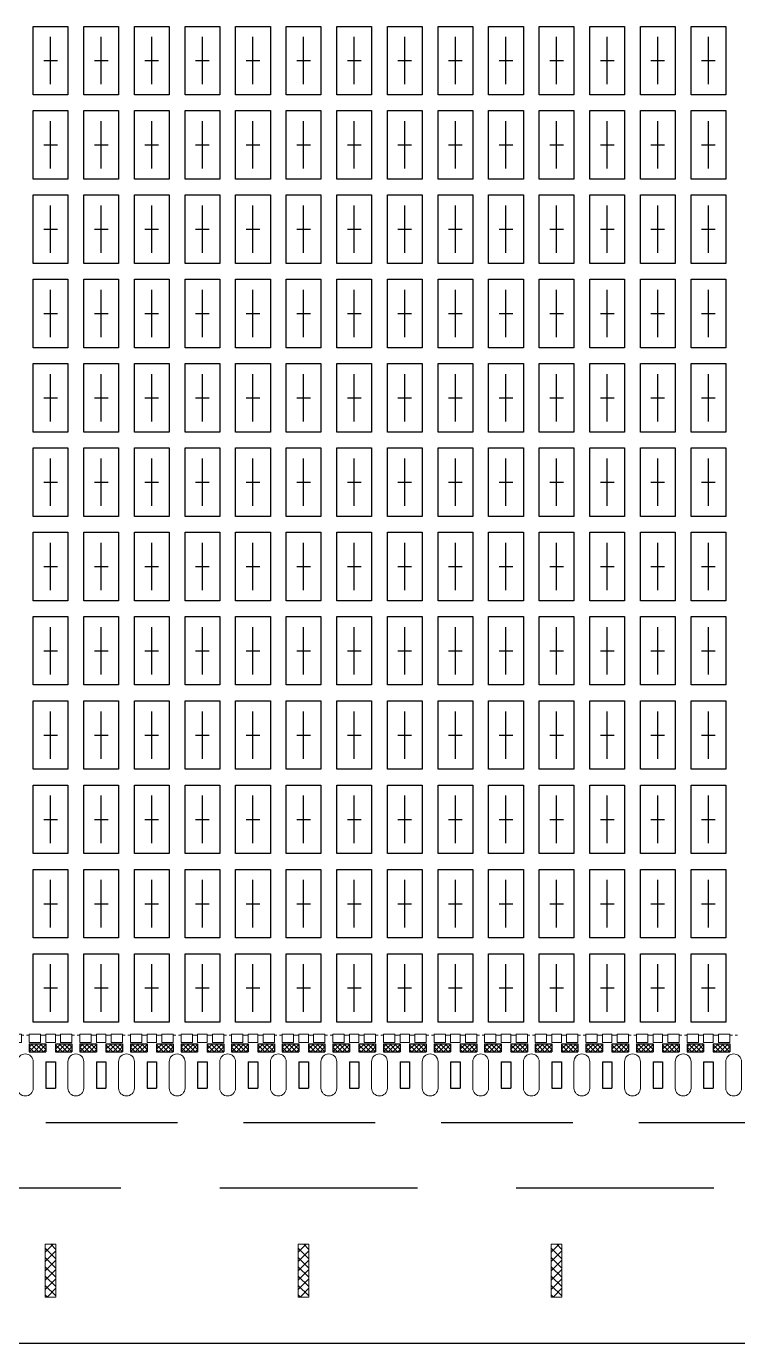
# Model space of a CAD drawing. Extents: x 741 to 839, y -25 to 98.
# Drawn here: x 793.53 to 807.03, y 21.76 to 46.76 of the extents above; entities that cross this region are included whole.
import ezdxf

# ---------------------------------------------------------------- set-up
doc = ezdxf.new("R2010")
doc.units = 0
for name, pattern in [('CENTER2', [28.575, 19.05, -3.175, 3.175, -3.175]), ('HIDDEN', [0.375, 0.25, -0.125]), ('HIDDEN2', [4.7625, 3.175, -1.5875])]:
    doc.linetypes.add(name, pattern=pattern)
for name, color, linetype in [('1D', 4, 'Continuous'), ('Half top', 6, 'Continuous'), ('pkg', 2, 'Continuous'), ('PLATING', 3, 'Continuous'), ('中心线', 1, 'CENTER2')]:
    doc.layers.add(name, color=color, linetype=linetype)
doc.layers.add('top', color=7, linetype='Continuous', lineweight=25)
doc.layers.add('标注线', color=3, linetype='Continuous', lineweight=9)

# ---------------------------------------------------------------- blocks, each defined once
blk = doc.blocks.new('*U13')
at = {"layer": 'pkg'}
blk.add_lwpolyline([(-0.33, -0.65), (-0.33, 0.65), (0.33, 0.65), (0.33, -0.65)], close=True, dxfattribs=at)
at = {"layer": '中心线'}
for p, q in [((0, -0.45), (0, 0.45)), ((-0.13, 0), (0.13, 0))]:
    blk.add_line(p, q, dxfattribs=at)
blk = doc.blocks.new('*U12')
at = {"layer": '标注线', "color": 0, "linetype": 'ByBlock', "lineweight": -2}
for p in [(27.84, 17.6), (28.8, 17.6), (29.76, 17.6), (30.72, 17.6), (31.68, 17.6), (32.64, 17.6), (33.6, 17.6), (34.56, 17.6), (35.52, 17.6), (36.48, 17.6), (37.44, 17.6), (38.4, 17.6), (39.36, 17.6), (40.32, 17.6), (27.84, 16), (28.8, 16), (29.76, 16), (30.72, 16), (31.68, 16), (32.64, 16), (33.6, 16), (34.56, 16), (35.52, 16), (36.48, 16), (37.44, 16), (38.4, 16), (39.36, 16), (40.32, 16), (27.84, 14.4), (28.8, 14.4), (29.76, 14.4), (30.72, 14.4), (31.68, 14.4), (32.64, 14.4), (33.6, 14.4), (34.56, 14.4), (35.52, 14.4), (36.48, 14.4), (37.44, 14.4), (38.4, 14.4), (39.36, 14.4), (40.32, 14.4), (27.84, 12.8), (28.8, 12.8), (29.76, 12.8), (30.72, 12.8), (31.68, 12.8), (32.64, 12.8), (33.6, 12.8), (34.56, 12.8), (35.52, 12.8), (36.48, 12.8), (37.44, 12.8), (38.4, 12.8), (39.36, 12.8), (40.32, 12.8), (27.84, 11.2), (28.8, 11.2), (29.76, 11.2), (30.72, 11.2), (31.68, 11.2), (32.64, 11.2), (33.6, 11.2), (34.56, 11.2), (35.52, 11.2), (36.48, 11.2), (37.44, 11.2), (38.4, 11.2), (39.36, 11.2), (40.32, 11.2), (27.84, 9.6), (28.8, 9.6), (29.76, 9.6), (30.72, 9.6), (31.68, 9.6), (32.64, 9.6), (33.6, 9.6), (34.56, 9.6), (35.52, 9.6), (36.48, 9.6), (37.44, 9.6), (38.4, 9.6), (39.36, 9.6), (40.32, 9.6), (27.84, 8), (28.8, 8), (29.76, 8), (30.72, 8), (31.68, 8), (32.64, 8), (33.6, 8), (34.56, 8), (35.52, 8), (36.48, 8), (37.44, 8), (38.4, 8), (39.36, 8), (40.32, 8), (27.84, 6.4), (28.8, 6.4), (29.76, 6.4), (30.72, 6.4), (31.68, 6.4), (32.64, 6.4), (33.6, 6.4), (34.56, 6.4), (35.52, 6.4), (36.48, 6.4), (37.44, 6.4), (38.4, 6.4), (39.36, 6.4), (40.32, 6.4), (27.84, 4.8), (28.8, 4.8), (29.76, 4.8), (30.72, 4.8), (31.68, 4.8), (32.64, 4.8), (33.6, 4.8), (34.56, 4.8), (35.52, 4.8), (36.48, 4.8), (37.44, 4.8), (38.4, 4.8), (39.36, 4.8), (40.32, 4.8), (27.84, 3.2), (28.8, 3.2), (29.76, 3.2), (30.72, 3.2), (31.68, 3.2), (32.64, 3.2), (33.6, 3.2), (34.56, 3.2), (35.52, 3.2), (36.48, 3.2), (37.44, 3.2), (38.4, 3.2), (39.36, 3.2), (40.32, 3.2), (27.84, 1.6), (28.8, 1.6), (29.76, 1.6), (30.72, 1.6), (31.68, 1.6), (32.64, 1.6), (33.6, 1.6), (34.56, 1.6), (35.52, 1.6), (36.48, 1.6), (37.44, 1.6), (38.4, 1.6), (39.36, 1.6), (40.32, 1.6), (27.84, 0), (28.8, 0), (29.76, 0), (30.72, 0), (31.68, 0), (32.64, 0), (33.6, 0), (34.56, 0), (35.52, 0), (36.48, 0), (37.44, 0), (38.4, 0), (39.36, 0), (40.32, 0)]:
    blk.add_blockref('*U13', p, dxfattribs=at)
blk = doc.blocks.new('*U14')
at = {"lineweight": 5}
for p, q in [((-0.15, 0.25), (-0.15, -0.25)), ((0.15, -0.25), (0.15, 0.25)), ((0.15, 0.184), (0.15, -0.091))]:
    blk.add_line(p, q, dxfattribs=at)
for centre, start, end in [((0, 0.25), 0, 180), ((0, -0.25), 180, 0)]:
    blk.add_arc(centre, 0.15, start, end, dxfattribs=at)
blk = doc.blocks.new('*U15')
at = {"color": 0, "linetype": 'ByBlock', "lineweight": -2}
for p in [(27.84, 0), (28.8, 0), (29.76, 0), (30.72, 0), (31.68, 0), (32.64, 0), (33.6, 0), (34.56, 0), (35.52, 0), (36.48, 0), (37.44, 0), (38.4, 0), (39.36, 0), (40.32, 0), (41.28, 0)]:
    blk.add_blockref('*U14', p, dxfattribs=at)
blk = doc.blocks.new('*U16')
at = {"color": 7}
for p, q in [((-0.09, 0.25), (-0.09, -0.25)), ((-0.09, 0.25), (0.09, 0.25)), ((0.09, 0.25), (0.09, -0.25)), ((-0.09, -0.25), (0.09, -0.25))]:
    blk.add_line(p, q, dxfattribs=at)
blk = doc.blocks.new('*U17')
at = {"color": 0, "linetype": 'ByBlock', "lineweight": -2}
for p in [(27.84, 0), (28.8, 0), (29.76, 0), (30.72, 0), (31.68, 0), (32.64, 0), (33.6, 0), (34.56, 0), (35.52, 0), (36.48, 0), (37.44, 0), (38.4, 0), (39.36, 0), (40.32, 0)]:
    blk.add_blockref('*U16', p, dxfattribs=at)
blk = doc.blocks.new('*U75')
at = {"lineweight": 15}
for p, q in [((-0.48, 0.08), (-0.48, -0.08)), ((-0.48, 0.08), (-0.265, 0.08)), ((-0.48, 0.08), (-0.265, 0.08)), ((-0.48, 0.08), (-0.265, 0.08)), ((-0.265, 0.08), (-0.265, -0.08)), ((-0.165, -0.08), (-0.165, 0.08)), ((-0.165, 0.08), (0.015, 0.08)), ((0.015, 0.08), (0.015, -0.08)), ((0.115, 0.08), (0.33, 0.08)), ((0.115, 0.08), (0.115, -0.08)), ((0.115, 0.08), (0.33, 0.08)), ((0.115, 0.08), (0.33, 0.08)), ((0.33, 0.08), (0.33, -0.08)), ((-0.48, -0.08), (-0.265, -0.08)), ((-0.165, -0.08), (0.015, -0.08)), ((0.115, -0.08), (0.33, -0.08))]:
    blk.add_line(p, q, dxfattribs=at)
at = {"color": 4, "linetype": 'HIDDEN2', "lineweight": 15, "ltscale": 0.01}
for p, q in [((-0.265, 0.06), (-0.165, 0.06)), ((0.015, 0.06), (0.115, 0.06)), ((0.33, 0.06), (0.38, 0.06)), ((0.43, 0.06), (0.48, 0.06))]:
    blk.add_line(p, q, dxfattribs=at)
blk = doc.blocks.new('*U76')
at = {"color": 0, "linetype": 'ByBlock', "lineweight": -2, "transparency": 16777216}
for p in [(26.88, 0), (27.84, 0), (28.8, 0), (29.76, 0), (30.72, 0), (31.68, 0), (32.64, 0), (33.6, 0), (34.56, 0), (35.52, 0), (36.48, 0), (37.44, 0), (38.4, 0), (39.36, 0), (40.32, 0)]:
    blk.add_blockref('*U75', p, dxfattribs=at)

msp = doc.modelspace()

# ---------------------------------------------------------------- hatches: boundary and pattern name
at = {"layer": 'PLATING'}
h = msp.add_hatch(dxfattribs=at)
h.set_pattern_fill('ANSI37', color=256, scale=0.02)
h.set_pattern_definition([(45, (27.84, 0), (-0.0449012806, 0.0449012806), []), (135, (27.84, 0), (-0.0449012806, -0.0449012806), [])])
h.paths.add_polyline_path([(793.9018, 27.4507), (793.5868, 27.4507), (793.5868, 27.3007), (793.9018, 27.3007)])
h.paths.add_polyline_path([(794.3968, 27.4507), (794.0818, 27.4507), (794.0818, 27.3007), (794.3968, 27.3007)])
h = msp.add_hatch(dxfattribs=at)
h.set_pattern_fill('ANSI37', color=256, scale=0.02)
h.set_pattern_definition([(45, (28.8, 0), (-0.0449012806, 0.0449012806), []), (135, (28.8, 0), (-0.0449012806, -0.0449012806), [])])
h.paths.add_polyline_path([(794.8618, 27.4507), (794.5468, 27.4507), (794.5468, 27.3007), (794.8618, 27.3007)])
h.paths.add_polyline_path([(795.3568, 27.4507), (795.0418, 27.4507), (795.0418, 27.3007), (795.3568, 27.3007)])
h = msp.add_hatch(dxfattribs=at)
h.set_pattern_fill('ANSI37', color=256, scale=0.02)
h.set_pattern_definition([(45, (29.76, 0), (-0.0449012806, 0.0449012806), []), (135, (29.76, 0), (-0.0449012806, -0.0449012806), [])])
h.paths.add_polyline_path([(795.8218, 27.4507), (795.5068, 27.4507), (795.5068, 27.3007), (795.8218, 27.3007)])
h.paths.add_polyline_path([(796.3168, 27.4507), (796.0018, 27.4507), (796.0018, 27.3007), (796.3168, 27.3007)])
h = msp.add_hatch(dxfattribs=at)
h.set_pattern_fill('ANSI37', color=256, scale=0.02)
h.set_pattern_definition([(45, (30.72, 0), (-0.0449012806, 0.0449012806), []), (135, (30.72, 0), (-0.0449012806, -0.0449012806), [])])
h.paths.add_polyline_path([(796.7818, 27.4507), (796.4668, 27.4507), (796.4668, 27.3007), (796.7818, 27.3007)])
h.paths.add_polyline_path([(797.2768, 27.4507), (796.9618, 27.4507), (796.9618, 27.3007), (797.2768, 27.3007)])
h = msp.add_hatch(dxfattribs=at)
h.set_pattern_fill('ANSI37', color=256, scale=0.02)
h.set_pattern_definition([(45, (31.68, 0), (-0.0449012806, 0.0449012806), []), (135, (31.68, 0), (-0.0449012806, -0.0449012806), [])])
h.paths.add_polyline_path([(797.7418, 27.4507), (797.4268, 27.4507), (797.4268, 27.3007), (797.7418, 27.3007)])
h.paths.add_polyline_path([(798.2368, 27.4507), (797.9218, 27.4507), (797.9218, 27.3007), (798.2368, 27.3007)])
h = msp.add_hatch(dxfattribs=at)
h.set_pattern_fill('ANSI37', color=256, scale=0.02)
h.set_pattern_definition([(45, (32.64, 0), (-0.0449012806, 0.0449012806), []), (135, (32.64, 0), (-0.0449012806, -0.0449012806), [])])
h.paths.add_polyline_path([(798.7018, 27.4507), (798.3868, 27.4507), (798.3868, 27.3007), (798.7018, 27.3007)])
h.paths.add_polyline_path([(799.1968, 27.4507), (798.8818, 27.4507), (798.8818, 27.3007), (799.1968, 27.3007)])
h = msp.add_hatch(dxfattribs=at)
h.set_pattern_fill('ANSI37', color=256, scale=0.02)
h.set_pattern_definition([(45, (33.6, 0), (-0.0449012806, 0.0449012806), []), (135, (33.6, 0), (-0.0449012806, -0.0449012806), [])])
h.paths.add_polyline_path([(799.6618, 27.4507), (799.3468, 27.4507), (799.3468, 27.3007), (799.6618, 27.3007)])
h.paths.add_polyline_path([(800.1568, 27.4507), (799.8418, 27.4507), (799.8418, 27.3007), (800.1568, 27.3007)])
h = msp.add_hatch(dxfattribs=at)
h.set_pattern_fill('ANSI37', color=256, scale=0.02)
h.set_pattern_definition([(45, (34.56, 0), (-0.0449012806, 0.0449012806), []), (135, (34.56, 0), (-0.0449012806, -0.0449012806), [])])
h.paths.add_polyline_path([(800.6218, 27.4507), (800.3068, 27.4507), (800.3068, 27.3007), (800.6218, 27.3007)])
h.paths.add_polyline_path([(801.1168, 27.4507), (800.8018, 27.4507), (800.8018, 27.3007), (801.1168, 27.3007)])
h = msp.add_hatch(dxfattribs=at)
h.set_pattern_fill('ANSI37', color=256, scale=0.02)
h.set_pattern_definition([(45, (35.52, 0), (-0.0449012806, 0.0449012806), []), (135, (35.52, 0), (-0.0449012806, -0.0449012806), [])])
h.paths.add_polyline_path([(801.5818, 27.4507), (801.2668, 27.4507), (801.2668, 27.3007), (801.5818, 27.3007)])
h.paths.add_polyline_path([(802.0768, 27.4507), (801.7618, 27.4507), (801.7618, 27.3007), (802.0768, 27.3007)])
h = msp.add_hatch(dxfattribs=at)
h.set_pattern_fill('ANSI37', color=256, scale=0.02)
h.set_pattern_definition([(45, (36.48, 0), (-0.0449012806, 0.0449012806), []), (135, (36.48, 0), (-0.0449012806, -0.0449012806), [])])
h.paths.add_polyline_path([(802.5418, 27.4507), (802.2268, 27.4507), (802.2268, 27.3007), (802.5418, 27.3007)])
h.paths.add_polyline_path([(803.0368, 27.4507), (802.7218, 27.4507), (802.7218, 27.3007), (803.0368, 27.3007)])
h = msp.add_hatch(dxfattribs=at)
h.set_pattern_fill('ANSI37', color=256, scale=0.02)
h.set_pattern_definition([(45, (37.44, 0), (-0.0449012806, 0.0449012806), []), (135, (37.44, 0), (-0.0449012806, -0.0449012806), [])])
h.paths.add_polyline_path([(803.5018, 27.4507), (803.1868, 27.4507), (803.1868, 27.3007), (803.5018, 27.3007)])
h.paths.add_polyline_path([(803.9968, 27.4507), (803.6818, 27.4507), (803.6818, 27.3007), (803.9968, 27.3007)])
h = msp.add_hatch(dxfattribs=at)
h.set_pattern_fill('ANSI37', color=256, scale=0.02)
h.set_pattern_definition([(45, (38.4, 0), (-0.0449012806, 0.0449012806), []), (135, (38.4, 0), (-0.0449012806, -0.0449012806), [])])
h.paths.add_polyline_path([(804.4618, 27.4507), (804.1468, 27.4507), (804.1468, 27.3007), (804.4618, 27.3007)])
h.paths.add_polyline_path([(804.9568, 27.4507), (804.6418, 27.4507), (804.6418, 27.3007), (804.9568, 27.3007)])
h = msp.add_hatch(dxfattribs=at)
h.set_pattern_fill('ANSI37', color=256, scale=0.02)
h.set_pattern_definition([(45, (39.36, 0), (-0.0449012806, 0.0449012806), []), (135, (39.36, 0), (-0.0449012806, -0.0449012806), [])])
h.paths.add_polyline_path([(805.4218, 27.4507), (805.1068, 27.4507), (805.1068, 27.3007), (805.4218, 27.3007)])
h.paths.add_polyline_path([(805.9168, 27.4507), (805.6018, 27.4507), (805.6018, 27.3007), (805.9168, 27.3007)])
h = msp.add_hatch(dxfattribs=at)
h.set_pattern_fill('ANSI37', color=256, scale=0.02)
h.set_pattern_definition([(45, (40.32, 0), (-0.0449012806, 0.0449012806), []), (135, (40.32, 0), (-0.0449012806, -0.0449012806), [])])
h.paths.add_polyline_path([(806.3818, 27.4507), (806.0668, 27.4507), (806.0668, 27.3007), (806.3818, 27.3007)])
h.paths.add_polyline_path([(806.8768, 27.4507), (806.5618, 27.4507), (806.5618, 27.3007), (806.8768, 27.3007)])

# ---------------------------------------------------------------- linework, layer by layer
at = {"layer": '1D', "linetype": 'HIDDEN', "ltscale": 10}
msp.add_line((763.9018, 25.9607, 0.1909), (821.2018, 25.9607, 0.1909), dxfattribs=at)
at = {"layer": '1D', "color": 2, "linetype": 'HIDDEN', "ltscale": 15}
msp.add_line((823.4518, 24.7107, 0.1909), (757.7018, 24.7107, 0.1909), dxfattribs=at)
at = {"layer": 'Half top', "lineweight": 5}
for p, q in [((793.8918, 23.4962, 0.1909), (794.0413, 23.6457, 0.1909)), ((793.8918, 23.6457, 0.1909), (794.0918, 23.6457, 0.1909)), ((793.8918, 22.6457, 0.1909), (793.8918, 23.6457, 0.1909)), ((794.0918, 23.373, 0.1909), (793.8918, 23.573, 0.1909)), ((793.8918, 23.3194, 0.1909), (794.0918, 23.5194, 0.1909)), ((794.0918, 23.5497, 0.1909), (793.9958, 23.6457, 0.1909)), ((794.0918, 23.6457, 0.1909), (794.0918, 22.6457, 0.1909)), ((798.6918, 23.4962, 0.1909), (798.8413, 23.6457, 0.1909)), ((798.6918, 23.6457, 0.1909), (798.8918, 23.6457, 0.1909)), ((798.6918, 22.6457, 0.1909), (798.6918, 23.6457, 0.1909)), ((798.8918, 23.373, 0.1909), (798.6918, 23.573, 0.1909)), ((798.6918, 23.3194, 0.1909), (798.8918, 23.5194, 0.1909)), ((798.8918, 23.5497, 0.1909), (798.7958, 23.6457, 0.1909)), ((798.8918, 23.6457, 0.1909), (798.8918, 22.6457, 0.1909)), ((803.4918, 23.4962, 0.1909), (803.6413, 23.6457, 0.1909)), ((803.4918, 23.6457, 0.1909), (803.6918, 23.6457, 0.1909)), ((803.4918, 22.6457, 0.1909), (803.4918, 23.6457, 0.1909)), ((803.6918, 23.373, 0.1909), (803.4918, 23.573, 0.1909)), ((803.4918, 23.3194, 0.1909), (803.6918, 23.5194, 0.1909)), ((803.6918, 23.5497, 0.1909), (803.5958, 23.6457, 0.1909)), ((803.6918, 23.6457, 0.1909), (803.6918, 22.6457, 0.1909)), ((794.0918, 23.1962, 0.1909), (793.8918, 23.3962, 0.1909)), ((793.8918, 23.1426, 0.1909), (794.0918, 23.3426, 0.1909)), ((798.8918, 23.1962, 0.1909), (798.6918, 23.3962, 0.1909)), ((798.6918, 23.1426, 0.1909), (798.8918, 23.3426, 0.1909)), ((803.6918, 23.1962, 0.1909), (803.4918, 23.3962, 0.1909)), ((803.4918, 23.1426, 0.1909), (803.6918, 23.3426, 0.1909)), ((794.0918, 23.0194, 0.1909), (793.8918, 23.2194, 0.1909)), ((793.8918, 22.9658, 0.1909), (794.0918, 23.1658, 0.1909)), ((794.0918, 22.8426, 0.1909), (793.8918, 23.0426, 0.1909)), ((798.8918, 23.0194, 0.1909), (798.6918, 23.2194, 0.1909)), ((798.6918, 22.9658, 0.1909), (798.8918, 23.1658, 0.1909)), ((798.8918, 22.8426, 0.1909), (798.6918, 23.0426, 0.1909)), ((803.6918, 23.0194, 0.1909), (803.4918, 23.2194, 0.1909)), ((803.4918, 22.9658, 0.1909), (803.6918, 23.1658, 0.1909)), ((803.6918, 22.8426, 0.1909), (803.4918, 23.0426, 0.1909)), ((793.8918, 22.7891, 0.1909), (794.0918, 22.9891, 0.1909)), ((794.0918, 22.6659, 0.1909), (793.8918, 22.8659, 0.1909)), ((793.9252, 22.6457, 0.1909), (794.0918, 22.8123, 0.1909)), ((798.6918, 22.7891, 0.1909), (798.8918, 22.9891, 0.1909)), ((798.8918, 22.6659, 0.1909), (798.6918, 22.8659, 0.1909)), ((798.7252, 22.6457, 0.1909), (798.8918, 22.8123, 0.1909)), ((803.4918, 22.7891, 0.1909), (803.6918, 22.9891, 0.1909)), ((803.6918, 22.6659, 0.1909), (803.4918, 22.8659, 0.1909)), ((803.5252, 22.6457, 0.1909), (803.6918, 22.8123, 0.1909)), ((793.9352, 22.6457, 0.1909), (793.8918, 22.6891, 0.1909)), ((794.0918, 22.6457, 0.1909), (793.8918, 22.6457, 0.1909)), ((798.7352, 22.6457, 0.1909), (798.6918, 22.6891, 0.1909)), ((798.8918, 22.6457, 0.1909), (798.6918, 22.6457, 0.1909)), ((803.5352, 22.6457, 0.1909), (803.4918, 22.6891, 0.1909)), ((803.6918, 22.6457, 0.1909), (803.4918, 22.6457, 0.1909))]:
    msp.add_line(p, q, dxfattribs=at)
at = {"layer": 'PLATING'}
for p, q in [((793.5868, 27.4507, 0.1909), (793.9018, 27.4507, 0.1909)), ((793.5868, 27.4507, 0.1909), (793.5868, 27.3007, 0.1909)), ((793.5868, 27.3007, 0.1909), (793.9018, 27.3007, 0.1909)), ((794.0818, 27.4507, 0.1909), (794.3968, 27.4507, 0.1909)), ((794.0818, 27.3007, 0.1909), (794.3968, 27.3007, 0.1909)), ((794.3968, 27.4507, 0.1909), (794.3968, 27.3007, 0.1909)), ((794.5468, 27.4507, 0.1909), (794.8618, 27.4507, 0.1909)), ((794.5468, 27.4507, 0.1909), (794.5468, 27.3007, 0.1909)), ((794.5468, 27.3007, 0.1909), (794.8618, 27.3007, 0.1909)), ((795.0418, 27.4507, 0.1909), (795.3568, 27.4507, 0.1909)), ((795.0418, 27.3007, 0.1909), (795.3568, 27.3007, 0.1909)), ((795.3568, 27.4507, 0.1909), (795.3568, 27.3007, 0.1909)), ((795.5068, 27.4507, 0.1909), (795.8218, 27.4507, 0.1909)), ((795.5068, 27.4507, 0.1909), (795.5068, 27.3007, 0.1909)), ((795.5068, 27.3007, 0.1909), (795.8218, 27.3007, 0.1909)), ((796.0018, 27.4507, 0.1909), (796.3168, 27.4507, 0.1909)), ((796.0018, 27.3007, 0.1909), (796.3168, 27.3007, 0.1909)), ((796.3168, 27.4507, 0.1909), (796.3168, 27.3007, 0.1909)), ((796.4668, 27.4507, 0.1909), (796.7818, 27.4507, 0.1909)), ((796.4668, 27.4507, 0.1909), (796.4668, 27.3007, 0.1909)), ((796.4668, 27.3007, 0.1909), (796.7818, 27.3007, 0.1909)), ((796.9618, 27.4507, 0.1909), (797.2768, 27.4507, 0.1909)), ((796.9618, 27.3007, 0.1909), (797.2768, 27.3007, 0.1909)), ((797.2768, 27.4507, 0.1909), (797.2768, 27.3007, 0.1909)), ((797.4268, 27.4507, 0.1909), (797.7418, 27.4507, 0.1909)), ((797.4268, 27.4507, 0.1909), (797.4268, 27.3007, 0.1909)), ((797.4268, 27.3007, 0.1909), (797.7418, 27.3007, 0.1909)), ((797.9218, 27.4507, 0.1909), (798.2368, 27.4507, 0.1909)), ((797.9218, 27.3007, 0.1909), (798.2368, 27.3007, 0.1909)), ((798.2368, 27.4507, 0.1909), (798.2368, 27.3007, 0.1909)), ((798.3868, 27.4507, 0.1909), (798.7018, 27.4507, 0.1909)), ((798.3868, 27.4507, 0.1909), (798.3868, 27.3007, 0.1909)), ((798.3868, 27.3007, 0.1909), (798.7018, 27.3007, 0.1909)), ((798.8818, 27.4507, 0.1909), (799.1968, 27.4507, 0.1909)), ((798.8818, 27.3007, 0.1909), (799.1968, 27.3007, 0.1909)), ((799.1968, 27.4507, 0.1909), (799.1968, 27.3007, 0.1909)), ((799.3468, 27.4507, 0.1909), (799.6618, 27.4507, 0.1909)), ((799.3468, 27.4507, 0.1909), (799.3468, 27.3007, 0.1909)), ((799.3468, 27.3007, 0.1909), (799.6618, 27.3007, 0.1909)), ((799.8418, 27.4507, 0.1909), (800.1568, 27.4507, 0.1909)), ((799.8418, 27.3007, 0.1909), (800.1568, 27.3007, 0.1909)), ((800.1568, 27.4507, 0.1909), (800.1568, 27.3007, 0.1909)), ((800.3068, 27.4507, 0.1909), (800.6218, 27.4507, 0.1909)), ((800.3068, 27.4507, 0.1909), (800.3068, 27.3007, 0.1909)), ((800.3068, 27.3007, 0.1909), (800.6218, 27.3007, 0.1909)), ((800.8018, 27.4507, 0.1909), (801.1168, 27.4507, 0.1909)), ((800.8018, 27.3007, 0.1909), (801.1168, 27.3007, 0.1909)), ((801.1168, 27.4507, 0.1909), (801.1168, 27.3007, 0.1909)), ((801.2668, 27.4507, 0.1909), (801.5818, 27.4507, 0.1909)), ((801.2668, 27.4507, 0.1909), (801.2668, 27.3007, 0.1909)), ((801.2668, 27.3007, 0.1909), (801.5818, 27.3007, 0.1909)), ((801.7618, 27.4507, 0.1909), (802.0768, 27.4507, 0.1909)), ((801.7618, 27.3007, 0.1909), (802.0768, 27.3007, 0.1909)), ((802.0768, 27.4507, 0.1909), (802.0768, 27.3007, 0.1909)), ((802.2268, 27.4507, 0.1909), (802.5418, 27.4507, 0.1909)), ((802.2268, 27.4507, 0.1909), (802.2268, 27.3007, 0.1909)), ((802.2268, 27.3007, 0.1909), (802.5418, 27.3007, 0.1909)), ((802.7218, 27.4507, 0.1909), (803.0368, 27.4507, 0.1909)), ((802.7218, 27.3007, 0.1909), (803.0368, 27.3007, 0.1909)), ((803.0368, 27.4507, 0.1909), (803.0368, 27.3007, 0.1909)), ((803.1868, 27.4507, 0.1909), (803.5018, 27.4507, 0.1909)), ((803.1868, 27.4507, 0.1909), (803.1868, 27.3007, 0.1909)), ((803.1868, 27.3007, 0.1909), (803.5018, 27.3007, 0.1909)), ((803.6818, 27.4507, 0.1909), (803.9968, 27.4507, 0.1909)), ((803.6818, 27.3007, 0.1909), (803.9968, 27.3007, 0.1909)), ((803.9968, 27.4507, 0.1909), (803.9968, 27.3007, 0.1909)), ((804.1468, 27.4507, 0.1909), (804.4618, 27.4507, 0.1909)), ((804.1468, 27.4507, 0.1909), (804.1468, 27.3007, 0.1909)), ((804.1468, 27.3007, 0.1909), (804.4618, 27.3007, 0.1909)), ((804.6418, 27.4507, 0.1909), (804.9568, 27.4507, 0.1909)), ((804.6418, 27.3007, 0.1909), (804.9568, 27.3007, 0.1909)), ((804.9568, 27.4507, 0.1909), (804.9568, 27.3007, 0.1909)), ((805.1068, 27.4507, 0.1909), (805.4218, 27.4507, 0.1909)), ((805.1068, 27.4507, 0.1909), (805.1068, 27.3007, 0.1909)), ((805.1068, 27.3007, 0.1909), (805.4218, 27.3007, 0.1909)), ((805.6018, 27.4507, 0.1909), (805.9168, 27.4507, 0.1909)), ((805.6018, 27.3007, 0.1909), (805.9168, 27.3007, 0.1909)), ((805.9168, 27.4507, 0.1909), (805.9168, 27.3007, 0.1909)), ((806.0668, 27.4507, 0.1909), (806.3818, 27.4507, 0.1909)), ((806.0668, 27.4507, 0.1909), (806.0668, 27.3007, 0.1909)), ((806.0668, 27.3007, 0.1909), (806.3818, 27.3007, 0.1909)), ((806.5618, 27.4507, 0.1909), (806.8768, 27.4507, 0.1909)), ((806.5618, 27.3007, 0.1909), (806.8768, 27.3007, 0.1909)), ((806.8768, 27.4507, 0.1909), (806.8768, 27.3007, 0.1909))]:
    msp.add_line(p, q, dxfattribs=at)
at = {"layer": 'PLATING', "color": 3}
for p, q in [((793.9018, 27.4507, 0.1909), (793.9018, 27.3007, 0.1909)), ((794.0818, 27.4507, 0.1909), (794.0818, 27.3007, 0.1909)), ((794.8618, 27.4507, 0.1909), (794.8618, 27.3007, 0.1909)), ((795.0418, 27.4507, 0.1909), (795.0418, 27.3007, 0.1909)), ((795.8218, 27.4507, 0.1909), (795.8218, 27.3007, 0.1909)), ((796.0018, 27.4507, 0.1909), (796.0018, 27.3007, 0.1909)), ((796.7818, 27.4507, 0.1909), (796.7818, 27.3007, 0.1909)), ((796.9618, 27.4507, 0.1909), (796.9618, 27.3007, 0.1909)), ((797.7418, 27.4507, 0.1909), (797.7418, 27.3007, 0.1909)), ((797.9218, 27.4507, 0.1909), (797.9218, 27.3007, 0.1909)), ((798.7018, 27.4507, 0.1909), (798.7018, 27.3007, 0.1909)), ((798.8818, 27.4507, 0.1909), (798.8818, 27.3007, 0.1909)), ((799.6618, 27.4507, 0.1909), (799.6618, 27.3007, 0.1909)), ((799.8418, 27.4507, 0.1909), (799.8418, 27.3007, 0.1909)), ((800.6218, 27.4507, 0.1909), (800.6218, 27.3007, 0.1909)), ((800.8018, 27.4507, 0.1909), (800.8018, 27.3007, 0.1909)), ((801.5818, 27.4507, 0.1909), (801.5818, 27.3007, 0.1909)), ((801.7618, 27.4507, 0.1909), (801.7618, 27.3007, 0.1909)), ((802.5418, 27.4507, 0.1909), (802.5418, 27.3007, 0.1909)), ((802.7218, 27.4507, 0.1909), (802.7218, 27.3007, 0.1909)), ((803.5018, 27.4507, 0.1909), (803.5018, 27.3007, 0.1909)), ((803.6818, 27.4507, 0.1909), (803.6818, 27.3007, 0.1909)), ((804.4618, 27.4507, 0.1909), (804.4618, 27.3007, 0.1909)), ((804.6418, 27.4507, 0.1909), (804.6418, 27.3007, 0.1909)), ((805.4218, 27.4507, 0.1909), (805.4218, 27.3007, 0.1909)), ((805.6018, 27.4507, 0.1909), (805.6018, 27.3007, 0.1909)), ((806.3818, 27.4507, 0.1909), (806.3818, 27.3007, 0.1909)), ((806.5618, 27.4507, 0.1909), (806.5618, 27.3007, 0.1909))]:
    msp.add_line(p, q, dxfattribs=at)
at = {"layer": 'top'}
msp.add_line((823.4518, 21.7607, 0.1909), (758.7018, 21.7607, 0.1909), dxfattribs=at)

# ---------------------------------------------------------------- block references
at = {"color": 4}
msp.add_blockref('*U76', (766.2268, 27.5557, 0.1909), dxfattribs=at)
at = {"color": 7}
for name, p in [('*U15', (765.6718, 26.8607, 0.1909)), ('*U17', (766.1518, 26.8607, 0.1909))]:
    msp.add_blockref(name, p, dxfattribs=at)
at = {"layer": '标注线', "color": 4}
msp.add_blockref('*U12', (766.1518, 28.5107, 0.1909), dxfattribs=at)

doc.saveas('drawing.dxf')
